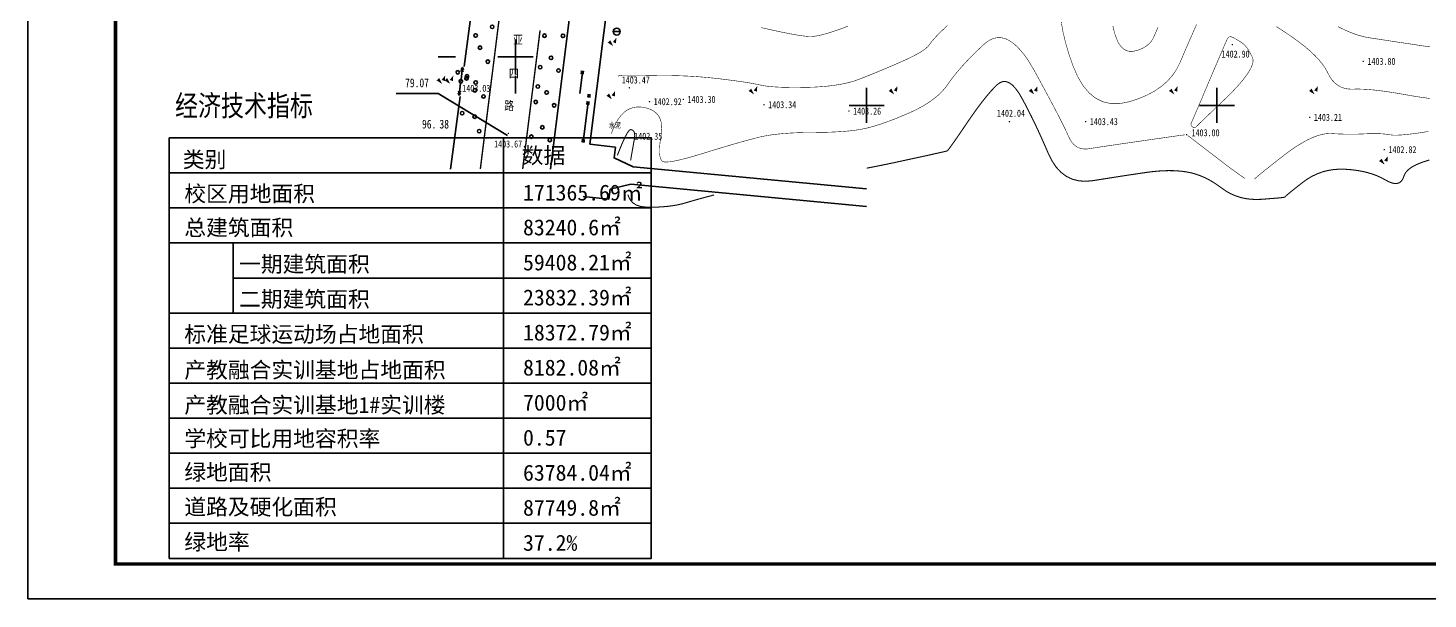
# Model space of a CAD drawing. Extents: x -2226 to 12369489, y -12501589 to 2275.
# Drawn here: x 5663292.6 to 5663692.3, y -6548248.2 to -6548085.3 of the extents above; entities that cross this region are included whole.
import ezdxf
from ezdxf.enums import TextEntityAlignment as Align

# ---------------------------------------------------------------- set-up
doc = ezdxf.new("R2010")
doc.units = 0
doc.header["$LTSCALE"] = 1000
doc.header["$MEASUREMENT"] = 0
doc.layers.get('0').update_dxf_attribs({"linetype": 'CONTINUOUS'})
for name, color, linetype in [('PUB_TEXT', 7, 'CONTINUOUS'), ('PUB_TITLE', 7, 'CONTINUOUS'), ('周边地形图', 8, 'CONTINUOUS')]:
    doc.layers.add(name, color=color, linetype=linetype)
doc.styles.add('_TEL_DIM', font='simhei.ttf', dxfattribs={"width": 0.8, "height": 3.5})
doc.styles.add('HZ', font='', dxfattribs={"width": 0.8})
doc.styles.add('宋体', font='')
doc.styles.get('HZ').set_extended_font_data('SimSun')
doc.styles.get('宋体').set_extended_font_data('SimSun')

# ---------------------------------------------------------------- blocks, each defined once
blk = doc.blocks.new('gc170')
at = {"linetype": 'Continuous'}
blk.add_circle((0, 0), 0.5, dxfattribs=at)
blk = doc.blocks.new('gc002')
at = {"const_width": 1}
blk.add_lwpolyline([(-0.5, 0), (0.5, 0)], dxfattribs=at)
blk = doc.blocks.new('GC042')
blk.add_line((-1, 0), (1, 0))
blk.add_circle((0, 0), 1)
blk = doc.blocks.new('GC200')
at = {"linetype": 'Continuous', "const_width": 0.2, "flags": 128}
blk.add_lwpolyline([(-0.1, 0, 1), (0.1, 0, 1)], format="xyb", close=True, dxfattribs=at)
blk = doc.blocks.new('gc090')
for points in [[(-1.02, 0.41, 1, 0, 0), (0.15, -0.9, 0, 0, 0)], [(1.07, 1.45, 0, 1, 0), (0.52, 0.05, 1, 1, 0)]]:
    blk.add_lwpolyline(points, format="xyseb")
blk = doc.blocks.new('gc013a')
at = {"linetype": 'Continuous'}
blk.add_line((0.5, 0), (4, 0), dxfattribs=at)
at = {"linetype": 'Continuous', "flags": 128}
for points in [[(2.77, 0.35), (3.38, 0), (2.77, -0.35)], [(3.39, 0.35), (4, 0), (3.39, -0.35)]]:
    blk.add_lwpolyline(points, dxfattribs=at)

msp = doc.modelspace()

# ---------------------------------------------------------------- linework, layer by layer
for p, q in [((5663317.59, -6547992), (5663317.59, -6548238.25)), ((5663428.34, -6548116.66), (5663428.34, -6548236.66)), ((5663332.92, -6548126.66), (5663470.54, -6548126.66)), ((5663332.92, -6548136.66), (5663470.54, -6548136.66)), ((5663332.92, -6548146.66), (5663470.54, -6548146.66)), ((5663351.12, -6548156.66), (5663470.54, -6548156.66)), ((5663332.92, -6548166.66), (5663470.54, -6548166.66)), ((5663332.92, -6548176.66), (5663470.54, -6548176.66)), ((5663332.92, -6548186.66), (5663470.54, -6548186.66)), ((5663332.92, -6548196.66), (5663470.54, -6548196.66)), ((5663332.92, -6548206.66), (5663470.54, -6548206.66)), ((5663332.92, -6548216.66), (5663470.54, -6548216.66)), ((5663332.92, -6548226.66), (5663470.54, -6548226.66)), ((5663332.92, -6548236.66), (5663470.54, -6548236.66)), ((5663332.92, -6548236.66), (5663470.54, -6548236.66)), ((5663317.59, -6548238.25), (5663480.98, -6548238.25))]:
    msp.add_line(p, q)
at = {"color": 0, "linetype": 'Continuous'}
msp.add_line((5663351.12, -6548146.66), (5663351.12, -6548166.66), dxfattribs=at)
msp.add_lwpolyline([(5663332.92, -6548116.66), (5663470.54, -6548116.66), (5663470.54, -6548236.66), (5663332.92, -6548236.66)], close=True)
at = {"layer": 'PUB_TITLE'}
msp.add_lwpolyline([(5663292.59, -6548248.25), (5664481.59, -6548248.25), (5664481.59, -6547407.25), (5663292.59, -6547407.25)], close=True, dxfattribs=at)
at = {"layer": 'PUB_TITLE', "const_width": 1}
msp.add_lwpolyline([(5663317.59, -6548238.25), (5664471.59, -6548238.25), (5664471.59, -6547417.25), (5663317.59, -6547417.25)], close=True, dxfattribs=at)
at = {"layer": '周边地形图'}
for p, q in [((5663431.77, -6548098.6), (5663431.77, -6548088.6)), ((5663409.66, -6548093.6), (5663414.66, -6548093.6)), ((5663426.77, -6548093.6), (5663436.77, -6548093.6)), ((5663431.77, -6548104), (5663431.77, -6548099)), ((5663409.66, -6548104), (5663397.66, -6548104)), ((5663409.66, -6548104), (5663429.46, -6548116)), ((5663532, -6548112.41), (5663532, -6548102.41)), ((5663632, -6548112.41), (5663632, -6548102.41)), ((5663527, -6548107.41), (5663537, -6548107.41)), ((5663627, -6548107.41), (5663637, -6548107.41))]:
    msp.add_line(p, q, dxfattribs=at)
at = {"layer": '周边地形图', "const_width": 0.15}
for points in [[(5663765.37, -6548065.71, 0.000002), (5663760.89, -6548069.25, 0.000366)], [(5663622.92, -6548115.82, 0.020099), (5663622.49, -6548115.85, 0.001362), (5663621.82, -6548115.93, 0.005503), (5663621.65, -6548115.95, 0.000005), (5663621.61, -6548115.96, -0.000238), (5663621.58, -6548115.96, -0.000033), (5663620.74, -6548116.08, -0.000059), (5663620.28, -6548116.15, -0.000027), (5663619.33, -6548116.29, -0.000035), (5663618.61, -6548116.39, -0.000019), (5663617.49, -6548116.55, -0.000024), (5663616.58, -6548116.68, -0.000013), (5663615.77, -6548116.8, -0.000007), (5663614.18, -6548117.02, -0.000041), (5663612.79, -6548117.22, 0.000019), (5663611.41, -6548117.42, 0.000085), (5663610.2, -6548117.59, 0.000063), (5663608.58, -6548117.83, 0.000177), (5663607.52, -6548117.98, 0.000124), (5663605.99, -6548118.2, 0.000166), (5663604.88, -6548118.36, 0.000149), (5663603.64, -6548118.54, 0.000207), (5663602.65, -6548118.69, 0.000183), (5663601.54, -6548118.85, 0.000265), (5663600.67, -6548118.98, 0.00023), (5663599.67, -6548119.13, 0.00035), (5663598.93, -6548119.24, 0.000297), (5663598.05, -6548119.37, 0.000485), (5663597.9, -6548119.4, 0.00006), (5663596.66, -6548119.59, 0.001802), (5663596.19, -6548119.66, -0.001282), (5663595.52, -6548119.77, -0.016232), (5663595.12, -6548119.82, -0.011371), (5663594.54, -6548119.86, -0.028339), (5663594.15, -6548119.85, -0.020955), (5663593.62, -6548119.79, -0.024308), (5663593.2, -6548119.71, -0.023689), (5663592.78, -6548119.58, -0.024937), (5663592.39, -6548119.42, -0.024949), (5663592.01, -6548119.21, -0.023612), (5663591.65, -6548118.97, -0.024251), (5663591.31, -6548118.7, -0.02084), (5663590.98, -6548118.37, -0.021942), (5663590.69, -6548118.03, -0.017544), (5663590.34, -6548117.55, -0.026176), (5663590.13, -6548117.2, -0.00711), (5663589.87, -6548116.69, -0.007928), (5663589.65, -6548116.23, -0.00459), (5663589.32, -6548115.51, 0.00688), (5663589.1, -6548115.02, 0.002201), (5663588.71, -6548114.2, 0.00264), (5663588.38, -6548113.51, 0.00145), (5663587.87, -6548112.5, 0.001779), (5663587.46, -6548111.68, 0.001081), (5663586.87, -6548110.52, 0.001277), (5663586.36, -6548109.54, 0.000834), (5663585.67, -6548108.23, 0.000961), (5663585.07, -6548107.09, 0.000662), (5663584.29, -6548105.62, 0.000748), (5663583.59, -6548104.32, 0.000537), (5663583.31, -6548103.8, 0.00011), (5663581.93, -6548101.25, 0.000934), (5663581.35, -6548100.19, 0.000427), (5663580.08, -6548097.86, 0.009449), (5663579.35, -6548096.58, 0.006159), (5663578.16, -6548094.64, 0.017634), (5663577.41, -6548093.55, 0.012446), (5663576.26, -6548092.06, 0.020747), (5663575.43, -6548091.13, 0.01777), (5663574.39, -6548090.12, 0.029564), (5663573.55, -6548089.46, 0.02646), (5663572.54, -6548088.82, 0.040062), (5663571.68, -6548088.43, 0.038264), (5663570.73, -6548088.16, 0.046384), (5663569.84, -6548088.07, 0.046189), (5663568.95, -6548088.15, 0.041582), (5663567.94, -6548088.41, 0.051568), (5663567.19, -6548088.77, 0.021151), (5663566.16, -6548089.46, 0.028861), (5663565.46, -6548090.03, 0.002111), (5663564.35, -6548091.07, 0.004226), (5663563.8, -6548091.59, 0.000712), (5663562.6, -6548092.77, 0.002521), (5663562.26, -6548093.11, 0.002949), (5663561.55, -6548093.82, 0.002794), (5663560.82, -6548094.58, 0.003292), (5663560.17, -6548095.27, 0.003112), (5663559.49, -6548096.01, 0.003693), (5663558.9, -6548096.67, 0.003482), (5663558.28, -6548097.39, 0.004164), (5663557.74, -6548098.03, 0.003916), (5663557.17, -6548098.72, 0.00472), (5663556.62, -6548099.42, 0.005777), (5663556.18, -6548100.01, 0.006853), (5663555.81, -6548100.52, -0.004798), (5663555.3, -6548101.25, -0.004454), (5663554.82, -6548101.9, -0.005167), (5663554.4, -6548102.45, -0.017383), (5663554.01, -6548102.91, -0.011081), (5663553.36, -6548103.6, -0.009808), (5663552.77, -6548104.18, -0.010223), (5663552.18, -6548104.71, -0.008925), (5663551.52, -6548105.26, -0.009341), (5663550.86, -6548105.77, -0.008077), (5663550.12, -6548106.3, -0.008478), (5663549.4, -6548106.78, -0.007288), (5663548.59, -6548107.29, -0.007663), (5663547.8, -6548107.75, -0.006566), (5663546.85, -6548108.27, -0.008113), (5663546.06, -6548108.67, -0.004713), (5663545.02, -6548109.17, -0.005929), (5663544.19, -6548109.55, -0.001917), (5663543.08, -6548110.03, -0.002659), (5663542.28, -6548110.36, -0.001487), (5663541.21, -6548110.8, -0.002119), (5663540.46, -6548111.11, -0.002511), (5663539.62, -6548111.44, -0.002368), (5663538.73, -6548111.78, -0.002831), (5663537.93, -6548112.07, -0.002661), (5663537.09, -6548112.37, -0.003212), (5663536.33, -6548112.63, -0.00301), (5663535.53, -6548112.9, -0.003672), (5663534.82, -6548113.12, -0.003427), (5663534.06, -6548113.35, -0.004229), (5663533.4, -6548113.54, -0.003812), (5663532.68, -6548113.73, -0.005031), (5663532.03, -6548113.89, -0.000213), (5663532, -6548113.9, -0.000213)], [(5663532, -6548113.9, -0.004804), (5663531.38, -6548114.04, -0.005865), (5663530.74, -6548114.17, -0.005495), (5663530.05, -6548114.29, -0.004694), (5663529.31, -6548114.41, -0.004785), (5663528.58, -6548114.51, -0.003629), (5663527.73, -6548114.62, -0.003973), (5663526.95, -6548114.7, -0.003077), (5663526.03, -6548114.78, -0.003346), (5663525.18, -6548114.85, -0.002638), (5663524.18, -6548114.92, -0.002852), (5663523.25, -6548114.97, -0.002285), (5663522.18, -6548115.02, -0.002457), (5663521.18, -6548115.06, -0.001997), (5663519.76, -6548115.1, -0.003531), (5663518.96, -6548115.11, -0.000633), (5663517.96, -6548115.12, 0.000461), (5663516.59, -6548115.13, 0.00024), (5663515.13, -6548115.15, 0.000376), (5663514.21, -6548115.16, 0.004423), (5663513.41, -6548115.17, 0.002455), (5663511.96, -6548115.22, 0.002943), (5663510.94, -6548115.27, 0.002764), (5663509.85, -6548115.33, 0.003347), (5663508.89, -6548115.4, 0.003132), (5663507.87, -6548115.48, 0.003833), (5663506.98, -6548115.57, 0.003574), (5663506.02, -6548115.67, 0.004425), (5663505.2, -6548115.78, 0.004109), (5663504.31, -6548115.9, 0.005152), (5663503.45, -6548116.04, 0.006101), (5663502.73, -6548116.18, 0.004714), (5663501.91, -6548116.35, 0.006115), (5663501.29, -6548116.5, 0.001634), (5663500.47, -6548116.7, 0.00214), (5663499.84, -6548116.86, 0.000731), (5663498.82, -6548117.13, 0.001358), (5663498.27, -6548117.28, 0.001061), (5663497.38, -6548117.52, 0.001151), (5663496.56, -6548117.74, 0.000916), (5663495.61, -6548118.01, 0.000987), (5663494.73, -6548118.26, 0.000798), (5663493.71, -6548118.56, 0.000856), (5663492.77, -6548118.83, 0.000702), (5663491.69, -6548119.15, 0.000749), (5663490.67, -6548119.46, 0.000622), (5663489.51, -6548119.81, 0.000684), (5663488.45, -6548120.13, 0.0009), (5663487.49, -6548120.43, -0.000622), (5663486.09, -6548120.86, -0.000753), (5663484.97, -6548121.2, -0.000716), (5663483.79, -6548121.56, -0.00297), (5663482.99, -6548121.8, -0.001897), (5663481.73, -6548122.16, -0.002776), (5663480.88, -6548122.39, -0.002403), (5663479.89, -6548122.65, -0.003712), (5663479.16, -6548122.83, -0.003132), (5663478.3, -6548123.04, -0.005199), (5663477.69, -6548123.17, -0.004233), (5663476.93, -6548123.32, -0.007754), (5663476.44, -6548123.41, -0.005987), (5663475.8, -6548123.5, -0.012618), (5663475.46, -6548123.53, -0.00781), (5663474.91, -6548123.57, -0.024429), (5663474.59, -6548123.57, -0.022022), (5663474.25, -6548123.54, -0.058253), (5663474.01, -6548123.48, -0.051903), (5663473.76, -6548123.35, -0.057854), (5663473.55, -6548123.18, -0.052278), (5663473.37, -6548122.95, -0.032558), (5663473.21, -6548122.64, -0.036095), (5663473.1, -6548122.34, -0.019271), (5663472.99, -6548121.9, -0.023211), (5663472.93, -6548121.52, -0.012492), (5663472.88, -6548120.95, -0.01527), (5663472.87, -6548120.49, -0.008758), (5663472.88, -6548119.81, -0.010526), (5663472.91, -6548119.25, -0.006461), (5663472.98, -6548118.46, -0.007583), (5663473.06, -6548117.79, -0.008481), (5663473.16, -6548117.1, 0.006033), (5663473.31, -6548116.13, 0.007121), (5663473.42, -6548115.3, 0.006934), (5663473.51, -6548114.45, 0.028711), (5663473.52, -6548113.86, 0.019049), (5663473.47, -6548112.96, 0.026262), (5663473.37, -6548112.33, 0.024502), (5663473.19, -6548111.66, 0.03073), (5663472.97, -6548111.1, 0.029712), (5663472.68, -6548110.55, 0.032226), (5663472.34, -6548110.06, 0.032239), (5663471.93, -6548109.62, 0.029604), (5663471.46, -6548109.22, 0.030645), (5663470.95, -6548108.89, 0.02436), (5663470.36, -6548108.58, 0.024236), (5663469.74, -6548108.34, 0.020818), (5663469.05, -6548108.13, 0.019309), (5663468.29, -6548107.97, 0.022741), (5663467.53, -6548107.88, 0.02307), (5663466.78, -6548107.85, 0.029217), (5663466.09, -6548107.91, 0.027761), (5663465.37, -6548108.04, 0.029325), (5663464.7, -6548108.25, 0.029432), (5663464.07, -6548108.53, 0.026974), (5663463.43, -6548108.9, 0.02794), (5663462.87, -6548109.33, 0.022664), (5663462.28, -6548109.87, 0.024214), (5663461.77, -6548110.43, 0.018106), (5663461.23, -6548111.14, 0.019829), (5663460.79, -6548111.83, 0.014247), (5663460.63, -6548112.11, 0.002922), (5663459.9, -6548113.53, 0.024168), (5663459.58, -6548114.27, 0.014323), (5663459.13, -6548115.54)], [(5663640.06, -6548128.26, -0.002888), (5663639.94, -6548128.18, -0.003074), (5663639.32, -6548127.78, -0.004236), (5663638.88, -6548127.48, -0.002148), (5663638.16, -6548126.97, -0.002717), (5663637.59, -6548126.57, -0.001564), (5663636.75, -6548125.96, -0.001885), (5663636.05, -6548125.45, -0.001184), (5663635.01, -6548124.67, -0.001697), (5663634.29, -6548124.12, -0.00061), (5663633.06, -6548123.19, -0.000951), (5663632.28, -6548122.59, -0.000015), (5663630.89, -6548121.52, -0.000035), (5663630.29, -6548121.06, 0.000001), (5663628.7, -6548119.84, 0.000017), (5663628.57, -6548119.74, -0.00003), (5663627.92, -6548119.24, -0.000025), (5663627.12, -6548118.62, -0.000046), (5663626.61, -6548118.23, -0.000034), (5663625.93, -6548117.7, -0.00008), (5663625.51, -6548117.38, -0.000068), (5663625.01, -6548117, -0.000283), (5663625, -6548116.98, 0.000002), (5663624.98, -6548116.97, 0.006701), (5663624.33, -6548116.48, 0.007102), (5663623.69, -6548116.03, 0.004762), (5663623.66, -6548116.01, 0.042885)], [(5663692.45, -6548114.84, -0.00126), (5663691.1, -6548115.05, -0.001756), (5663690.13, -6548115.2, -0.002498), (5663689.16, -6548115.34, -0.002189), (5663688.06, -6548115.49, -0.00326), (5663687.21, -6548115.59, -0.0028), (5663686.23, -6548115.7, -0.004424), (5663685.52, -6548115.77, -0.003694), (5663684.66, -6548115.84, -0.006319), (5663684.07, -6548115.87, -0.005068), (5663683.34, -6548115.9, -0.009673), (5663682.7, -6548115.9, -0.014276), (5663682.26, -6548115.89, -0.009339), (5663681.86, -6548115.85, -0.009156), (5663681.44, -6548115.8, -0.007691), (5663681.03, -6548115.73, 0.009965), (5663680.72, -6548115.68, 0.004142), (5663680.31, -6548115.63, 0.004713), (5663679.95, -6548115.59, 0.003954), (5663679.53, -6548115.55, 0.004189), (5663679.13, -6548115.52, 0.003537), (5663678.68, -6548115.5, 0.003739), (5663678.26, -6548115.48, 0.003178), (5663677.78, -6548115.47, 0.003353), (5663677.34, -6548115.46, 0.002868), (5663676.84, -6548115.45, 0.003019), (5663676.37, -6548115.46, 0.002598), (5663675.71, -6548115.47, 0.004817), (5663675.35, -6548115.48, 0.000276), (5663674.94, -6548115.5, 0.000169), (5663674.28, -6548115.53, 0.000275), (5663673.73, -6548115.55, -0.000581), (5663673.17, -6548115.58, -0.0037), (5663672.78, -6548115.59, -0.001971), (5663672.04, -6548115.61, -0.001843), (5663671.46, -6548115.62, -0.001884), (5663670.88, -6548115.63, -0.001763), (5663670.29, -6548115.63, -0.001803), (5663669.7, -6548115.62, -0.001688), (5663669.09, -6548115.62, -0.001725), (5663668.49, -6548115.61, -0.001617), (5663667.87, -6548115.59, -0.001652), (5663667.25, -6548115.57, -0.00155), (5663666.98, -6548115.56, -0.000429), (5663665.99, -6548115.52, -0.004581), (5663665.45, -6548115.49, 0.00337), (5663664.7, -6548115.45, 0.017865), (5663664.12, -6548115.44, 0.013482), (5663663.35, -6548115.48, 0.023171), (5663662.72, -6548115.56, 0.017343), (5663661.89, -6548115.73, 0.012984), (5663661.06, -6548115.96, 0.014251), (5663660.32, -6548116.2, 0.010572), (5663659.44, -6548116.55, 0.011646), (5663658.65, -6548116.89, 0.008672), (5663657.71, -6548117.35, 0.009546), (5663656.87, -6548117.8, 0.007185), (5663655.88, -6548118.38, 0.007884), (5663654.99, -6548118.93, 0.006017), (5663653.83, -6548119.69, 0.008123), (5663653, -6548120.27, 0.003542), (5663651.75, -6548121.19, 0.005118), (5663650.9, -6548121.84, 0.000446), (5663649.58, -6548122.87, 0.000853), (5663648.89, -6548123.41, 0.000189), (5663647.6, -6548124.43, 0.000533), (5663647.15, -6548124.78, 0.000887), (5663646.49, -6548125.31, 0.000718), (5663645.68, -6548125.95, 0.00133), (5663645.17, -6548126.37, 0.001007), (5663644.49, -6548126.92, 0.002206), (5663644.12, -6548127.22, 0.001453), (5663643.57, -6548127.69, 0.00431), (5663643.38, -6548127.85, 0.001792), (5663642.93, -6548128.25, 0.011526), (5663642.76, -6548128.41, 0.002533), (5663642.7, -6548128.46, 0.052415)]]:
    msp.add_lwpolyline(points, format="xyb", dxfattribs=at)
at = {"layer": '周边地形图', "flags": 128}
for points in [[(5663532, -6548029.48), (5663465.05, -6548022.32), (5663452.97, -6548118.49)], [(5663443.88, -6548108.83), (5663450.03, -6548059.3)], [(5663419.27, -6548079.74), (5663419.27, -6548079.74), (5663417.09, -6548096.33)], [(5663450.85, -6548098), (5663450.12, -6548104)], [(5663415.96, -6548104.85), (5663413.23, -6548125.58)], [(5663441.8, -6548125.58), (5663443.88, -6548108.83)], [(5663452.38, -6548107.23), (5663451.17, -6548117.02)], [(5663452.97, -6548118.49), (5663460.31, -6548119.37), (5663459.93, -6548122.4), (5663465.4, -6548124.94), (5663532, -6548131.2)], [(5663532, -6548136.24), (5663464.72, -6548129.93), (5663458.79, -6548131.32), (5663458.42, -6548134.16), (5663451.08, -6548133.39)]]:
    msp.add_lwpolyline(points, dxfattribs=at)
for points, const_width in [([(5663421.72, -6548125.58), (5663429.31, -6548065.06)], 0.4), ([(5663526.72, -6548084.79), (5663524.93, -6548085.47), (5663523.26, -6548086.07), (5663521.73, -6548086.57), (5663520.33, -6548086.98), (5663519.06, -6548087.31), (5663517.93, -6548087.55), (5663516.92, -6548087.7), (5663516.04, -6548087.76), (5663515.06, -6548087.72), (5663513.73, -6548087.57), (5663512.06, -6548087.32), (5663510.04, -6548086.95), (5663507.68, -6548086.48), (5663504.98, -6548085.91), (5663501.93, -6548085.22)], 0.15), ([(5663555.12, -6548084.57), (5663554.31, -6548085.33), (5663553.57, -6548086.03), (5663552.88, -6548086.71), (5663552.24, -6548087.35), (5663551.67, -6548087.96), (5663551.14, -6548088.54), (5663550.68, -6548089.09), (5663550.27, -6548089.62), (5663549.92, -6548090.11), (5663549.51, -6548090.6), (5663548.94, -6548091.13), (5663548.2, -6548091.68), (5663547.29, -6548092.27), (5663546.21, -6548092.88), (5663544.97, -6548093.53), (5663543.56, -6548094.21), (5663541.98, -6548094.92), (5663540.34, -6548095.64), (5663538.73, -6548096.33), (5663537.17, -6548096.99), (5663535.64, -6548097.63), (5663534.15, -6548098.25), (5663532.69, -6548098.84), (5663532, -6548099.12)], 0.15), ([(5663626.21, -6548084.29), (5663625.45, -6548086.01), (5663624.67, -6548087.77), (5663623.88, -6548089.58), (5663623.08, -6548091.43), (5663622.26, -6548093.34), (5663621.42, -6548095.29), (5663620.46, -6548097.19), (5663619.26, -6548098.95), (5663617.81, -6548100.56), (5663616.13, -6548102.01), (5663614.2, -6548103.32), (5663612.03, -6548104.49), (5663609.63, -6548105.5), (5663606.98, -6548106.37), (5663604.3, -6548106.9), (5663601.82, -6548106.91), (5663599.52, -6548106.4), (5663597.42, -6548105.37), (5663595.5, -6548103.83), (5663593.78, -6548101.76), (5663592.25, -6548099.17), (5663590.9, -6548096.06), (5663589.76, -6548092.76), (5663588.82, -6548089.58), (5663588.09, -6548086.53), (5663587.56, -6548083.6)], 0.15), ([(5663602.32, -6548084.76), (5663602.57, -6548085.89), (5663602.89, -6548087.03), (5663603.29, -6548088.2), (5663603.76, -6548089.29), (5663604.29, -6548090.19), (5663604.9, -6548090.92), (5663605.57, -6548091.46), (5663606.3, -6548091.82), (5663607.11, -6548092), (5663607.98, -6548091.99), (5663608.91, -6548091.81), (5663609.84, -6548091.5), (5663610.68, -6548091.15), (5663611.44, -6548090.74), (5663612.11, -6548090.28), (5663612.7, -6548089.77), (5663613.21, -6548089.21), (5663613.63, -6548088.6), (5663613.96, -6548087.93), (5663614.3, -6548087.16), (5663614.7, -6548086.23), (5663615.19, -6548085.14)], 0.15), ([(5663692.71, -6548105.42), (5663690.67, -6548105.15), (5663688.42, -6548104.8), (5663685.95, -6548104.37), (5663683.45, -6548103.94), (5663681.13, -6548103.57), (5663678.97, -6548103.27), (5663676.99, -6548103.04), (5663675.18, -6548102.87), (5663673.55, -6548102.77), (5663672.08, -6548102.74), (5663670.79, -6548102.77), (5663669.62, -6548102.75), (5663668.53, -6548102.57), (5663667.53, -6548102.24), (5663666.6, -6548101.74), (5663665.75, -6548101.08), (5663664.97, -6548100.26), (5663664.28, -6548099.28), (5663663.67, -6548098.14), (5663663, -6548096.9), (5663662.14, -6548095.65), (5663661.1, -6548094.36), (5663659.86, -6548093.06), (5663658.44, -6548091.73), (5663656.83, -6548090.38), (5663655.02, -6548089), (5663653.03, -6548087.6), (5663650.97, -6548086.22), (5663648.94, -6548084.9)], 0.15), ([(5663692.98, -6548090.73), (5663690.75, -6548090.42), (5663688.52, -6548090.08), (5663686.39, -6548089.76), (5663684.34, -6548089.45), (5663682.38, -6548089.16), (5663680.5, -6548088.87), (5663678.71, -6548088.6), (5663677.02, -6548088.34), (5663675.4, -6548088.1), (5663673.8, -6548087.78), (5663672.11, -6548087.3), (5663670.34, -6548086.67), (5663668.5, -6548085.89), (5663666.58, -6548084.94)], 0.15), ([(5663435.92, -6548108.83), (5663438.78, -6548086.02)], 0.4), ([(5663532, -6548099.12), (5663531.27, -6548099.41), (5663529.89, -6548099.95), (5663528.47, -6548100.45), (5663526.91, -6548100.89), (5663525.22, -6548101.27), (5663523.4, -6548101.59), (5663521.45, -6548101.85), (5663519.37, -6548102.05), (5663517.16, -6548102.19), (5663514.82, -6548102.26), (5663512.51, -6548102.29), (5663510.39, -6548102.29), (5663508.46, -6548102.26), (5663506.72, -6548102.19), (5663505.17, -6548102.09), (5663503.82, -6548101.96), (5663502.65, -6548101.8), (5663501.68, -6548101.61), (5663500.72, -6548101.4), (5663499.6, -6548101.18), (5663498.31, -6548100.96), (5663496.85, -6548100.73), (5663495.23, -6548100.49), (5663493.44, -6548100.25), (5663491.49, -6548100), (5663489.37, -6548099.74), (5663487.17, -6548099.51), (5663484.94, -6548099.31), (5663482.71, -6548099.14), (5663480.45, -6548099.02), (5663478.19, -6548098.94), (5663475.9, -6548098.89), (5663473.61, -6548098.88), (5663471.3, -6548098.91), (5663469.12, -6548098.95), (5663467.22, -6548098.98), (5663465.6, -6548099), (5663464.27, -6548099), (5663463.21, -6548098.99), (5663462.44, -6548098.97), (5663461.94, -6548098.93), (5663461.73, -6548098.88), (5663461.66, -6548098.83), (5663461.58, -6548098.81), (5663461.5, -6548098.81), (5663461.41, -6548098.84), (5663461.32, -6548098.9), (5663461.23, -6548098.97), (5663461.13, -6548099.07), (5663461.03, -6548099.2)], 0.15), ([(5663433.81, -6548125.58), (5663435.92, -6548108.83)], 0.4)]:
    msp.add_lwpolyline(points, dxfattribs=dict(at, const_width=const_width))
at = {"layer": '周边地形图', "const_width": 0.15}
msp.add_lwpolyline([(5663626.13, -6548113.47, 0.000966), (5663626.18, -6548113.42, -0.002401), (5663626.2, -6548113.4, -0.000768), (5663626.99, -6548112.62, -0.001028), (5663627.58, -6548112.05, -0.000556), (5663628.52, -6548111.14, -0.000686), (5663629.29, -6548110.4, -0.000413), (5663629.87, -6548109.84, -0.000169), (5663631.3, -6548108.47, -0.001062), (5663632.23, -6548107.59, 0.000705), (5663633.63, -6548106.25, 0.003316), (5663634.6, -6548105.32, 0.002341), (5663635.94, -6548103.99, 0.007139), (5663636.75, -6548103.16, 0.004884), (5663637.9, -6548101.93, 0.007599), (5663638.64, -6548101.08, 0.006425), (5663639.5, -6548100.06, 0.010652), (5663640.07, -6548099.32, 0.008788), (5663640.74, -6548098.39, 0.015694), (5663641.16, -6548097.75, 0.012708), (5663641.62, -6548096.92, 0.024351), (5663641.89, -6548096.36, 0.020118), (5663642.15, -6548095.65, 0.038734), (5663642.29, -6548095.06, 0.049417), (5663642.32, -6548094.58, 0.042458), (5663642.26, -6548094.07, 0.05632), (5663642.14, -6548093.7, 0.005345), (5663641.92, -6548093.26, 0.007988), (5663641.77, -6548092.96, 0.001319), (5663641.49, -6548092.43, 0.004787), (5663641.41, -6548092.29, 0.006078), (5663641.24, -6548091.99, 0.005597), (5663641.05, -6548091.68, 0.0072), (5663640.88, -6548091.42, 0.006604), (5663640.69, -6548091.14, 0.008601), (5663640.52, -6548090.91, 0.007864), (5663640.33, -6548090.66, 0.010348), (5663640.16, -6548090.46, 0.009447), (5663639.97, -6548090.25, 0.0125), (5663639.78, -6548090.06, 0.015669), (5663639.61, -6548089.91, 0.01083), (5663639.41, -6548089.75, 0.015036), (5663639.26, -6548089.64, 0.001621), (5663639.04, -6548089.49, 0.002549), (5663638.9, -6548089.4, 0.000477), (5663638.64, -6548089.23, 0.001532), (5663638.56, -6548089.17, 0.00167), (5663638.39, -6548089.07, 0.001622), (5663638.22, -6548088.96, 0.001771), (5663638.06, -6548088.86, 0.001719), (5663637.89, -6548088.76, 0.001881), (5663637.73, -6548088.66, 0.001825), (5663637.56, -6548088.56, 0.002), (5663637.41, -6548088.47, 0.001939), (5663637.24, -6548088.38, 0.00213), (5663637.16, -6548088.33, 0.00086), (5663636.93, -6548088.21, 0.003476), (5663636.82, -6548088.15, 0.001972), (5663636.63, -6548088.05, 0.015031), (5663636.51, -6548087.99, 0.010633), (5663636.34, -6548087.92, 0.025349), (5663636.23, -6548087.88, 0.019276), (5663636.07, -6548087.84, 0.027117), (5663635.95, -6548087.82, 0.02522), (5663635.83, -6548087.82, 0.032125), (5663635.72, -6548087.83, 0.031043), (5663635.6, -6548087.85, 0.033803), (5663635.5, -6548087.89, 0.033836), (5663635.4, -6548087.94, 0.03076), (5663635.31, -6548088, 0.031901), (5663635.22, -6548088.07, 0.024859), (5663635.13, -6548088.18, 0.031866), (5663635.06, -6548088.27, 0.01389), (5663634.98, -6548088.41, 0.020269), (5663634.93, -6548088.51, 0.001531), (5663634.82, -6548088.76, 0.001809), (5663634.73, -6548088.97, 0.00011), (5663634.42, -6548089.67, 0.000568), (5663634.37, -6548089.8, 0.000166), (5663634.04, -6548090.55, 0.000271), (5663633.85, -6548091.01, 0.000116), (5663633.46, -6548091.92, 0.000158), (5663633.17, -6548092.59, 0.000082), (5663632.7, -6548093.68, 0.000103), (5663632.33, -6548094.54, 0.00006), (5663631.79, -6548095.81, 0.000072), (5663631.34, -6548096.87, 0.000046), (5663630.62, -6548098.56, 0.000076), (5663630.19, -6548099.57, 0.000025), (5663629.53, -6548101.11, -0.000014), (5663628.88, -6548102.65, -0.00001), (5663628.15, -6548104.37, -0.000013), (5663627.58, -6548105.71, -0.00012), (5663627.17, -6548106.67, -0.000068), (5663626.45, -6548108.36, -0.000113), (5663626.02, -6548109.36, -0.000092), (5663625.49, -6548110.6, -0.00017), (5663625.45, -6548110.69, -0.000008), (5663624.7, -6548112.44, -0.000579), (5663624.68, -6548112.49, 0.000255), (5663624.63, -6548112.61, 0.152392), (5663624.59, -6548112.95, 0.12158), (5663624.78, -6548113.34, 0.081436), (5663625.01, -6548113.54, 0.083345), (5663625.29, -6548113.66, 0.04203), (5663625.57, -6548113.7, 0.082109), (5663625.72, -6548113.69, 0.054666), (5663625.97, -6548113.58, 0.075019)], format="xyb", close=True, dxfattribs=at)
at = {"layer": '周边地形图'}
for points, const_width in [([(5663409.66, -6548100.35), (5663410.29, -6548100.54)], 0.15), ([(5663692.67, -6548122.99), (5663690.67, -6548123.61), (5663688.99, -6548124.29), (5663687.62, -6548125.03), (5663686.57, -6548125.81), (5663685.83, -6548126.66), (5663685.41, -6548127.55), (5663685.1, -6548128.38), (5663684.68, -6548129), (5663684.16, -6548129.44), (5663683.54, -6548129.67), (5663682.82, -6548129.71), (5663681.99, -6548129.55), (5663681.07, -6548129.2), (5663680.04, -6548128.65), (5663678.92, -6548128.03), (5663677.71, -6548127.49), (5663676.43, -6548127.01), (5663675.06, -6548126.6), (5663673.61, -6548126.25), (5663672.08, -6548125.98), (5663670.47, -6548125.77), (5663668.78, -6548125.64), (5663667.07, -6548125.6), (5663665.41, -6548125.71), (5663663.81, -6548125.96), (5663662.26, -6548126.35), (5663660.76, -6548126.89), (5663659.31, -6548127.56), (5663657.92, -6548128.37), (5663656.57, -6548129.33), (5663655.34, -6548130.29), (5663654.28, -6548131.13), (5663653.38, -6548131.85), (5663652.65, -6548132.44), (5663652.09, -6548132.91), (5663651.69, -6548133.25), (5663651.46, -6548133.47), (5663651.4, -6548133.57), (5663651.32, -6548133.61), (5663651.03, -6548133.66), (5663650.53, -6548133.72), (5663649.81, -6548133.8), (5663648.88, -6548133.88), (5663647.74, -6548133.97), (5663646.39, -6548134.08), (5663644.83, -6548134.2), (5663643.19, -6548134.25), (5663641.61, -6548134.18), (5663640.09, -6548133.98), (5663638.63, -6548133.64), (5663637.23, -6548133.18), (5663635.88, -6548132.58), (5663634.6, -6548131.86), (5663633.37, -6548131), (5663632.17, -6548130.13), (5663630.97, -6548129.34), (5663629.76, -6548128.64), (5663628.54, -6548128.02), (5663627.32, -6548127.5), (5663626.09, -6548127.06), (5663624.86, -6548126.71), (5663623.62, -6548126.44), (5663622.35, -6548126.25), (5663621.03, -6548126.12), (5663619.67, -6548126.04), (5663618.25, -6548126.02), (5663616.79, -6548126.06), (5663615.28, -6548126.15), (5663613.72, -6548126.3), (5663612.11, -6548126.5), (5663610.44, -6548126.74), (5663608.7, -6548127), (5663606.88, -6548127.27), (5663604.99, -6548127.56), (5663603.03, -6548127.87), (5663600.99, -6548128.19), (5663598.88, -6548128.52), (5663596.7, -6548128.87), (5663594.55, -6548129.07), (5663592.56, -6548128.93), (5663590.73, -6548128.47), (5663589.05, -6548127.67), (5663587.53, -6548126.54), (5663586.17, -6548125.08), (5663584.96, -6548123.29), (5663583.9, -6548121.17), (5663582.93, -6548118.93), (5663581.96, -6548116.75), (5663581, -6548114.65), (5663580.05, -6548112.62), (5663579.1, -6548110.67), (5663578.15, -6548108.79), (5663577.22, -6548106.99), (5663576.28, -6548105.25), (5663575.36, -6548103.71), (5663574.45, -6548102.48), (5663573.56, -6548101.55), (5663572.67, -6548100.93), (5663571.81, -6548100.61), (5663570.95, -6548100.6), (5663570.11, -6548100.9), (5663569.28, -6548101.51), (5663568.43, -6548102.34), (5663567.52, -6548103.32), (5663566.54, -6548104.46), (5663565.49, -6548105.75), (5663564.38, -6548107.18), (5663563.21, -6548108.77), (5663561.97, -6548110.51), (5663560.67, -6548112.4), (5663559.42, -6548114.24), (5663558.32, -6548115.84), (5663557.38, -6548117.21), (5663556.59, -6548118.33), (5663555.96, -6548119.21), (5663555.49, -6548119.85), (5663555.17, -6548120.24), (5663555.01, -6548120.4), (5663554.7, -6548120.48), (5663553.95, -6548120.66), (5663552.74, -6548120.93), (5663551.09, -6548121.3), (5663548.98, -6548121.77), (5663546.42, -6548122.32), (5663543.42, -6548122.97), (5663539.97, -6548123.72), (5663536.42, -6548124.47), (5663533.14, -6548125.11), (5663532, -6548125.32)], 0.3), ([(5663464.63, -6548123.11), (5663464.77, -6548122.29), (5663465.02, -6548120.84), (5663465.25, -6548119.57), (5663465.43, -6548118.5), (5663465.59, -6548117.62), (5663465.71, -6548116.93), (5663465.78, -6548116.36), (5663465.8, -6548115.87), (5663465.76, -6548115.44), (5663465.66, -6548115.07), (5663465.5, -6548114.78), (5663465.28, -6548114.55), (5663465.01, -6548114.39), (5663464.67, -6548114.29), (5663464.24, -6548114.51), (5663463.66, -6548115.3), (5663462.95, -6548116.65), (5663462.09, -6548118.56), (5663461.09, -6548121.04), (5663460.85, -6548121.67)], 0.3), ([(5663488.47, -6548132.96), (5663487.71, -6548133.16), (5663485.54, -6548133.73), (5663483.65, -6548134.25), (5663482.03, -6548134.71), (5663480.7, -6548135.11), (5663479.47, -6548135.46), (5663478.18, -6548135.76), (5663476.83, -6548136), (5663475.41, -6548136.19), (5663473.93, -6548136.33), (5663472.39, -6548136.42), (5663470.79, -6548136.46), (5663469.12, -6548136.44), (5663467.56, -6548136.27), (5663466.25, -6548135.84), (5663465.19, -6548135.15), (5663464.4, -6548134.2), (5663463.87, -6548132.99), (5663463.84, -6548132.85)], 0.3)]:
    msp.add_lwpolyline(points, dxfattribs=dict(at, const_width=const_width))

# ---------------------------------------------------------------- block references
at = {"layer": '周边地形图', "color": 8, "zscale": 0.001}
for name, p, rotation in [('gc170', (5663425.12, -6548085.01), 262.8794399010142), ('gc170', (5663420.39, -6548087.45), 262.8779093367025), ('gc170', (5663440.03, -6548087.53), 82.85114376044685), ('gc170', (5663445.31, -6548087.54), 82.79849782493227), ('gc170', (5663421.64, -6548090.96), 82.90967467040377), ('gc170', (5663441.91, -6548093.83), 262.8320718001634), ('gc170', (5663415.28, -6548097.96), 262.8779093367025), ('gc013a', (5663416.15, -6548100.54), 82.90799063372475), ('gc170', (5663423.88, -6548094.93), 262.8794399010142), ('gc170', (5663438.79, -6548096.5), 82.85114376044685), ('gc170', (5663444.05, -6548097.46), 82.79849782493227), ('gc002', (5663450.85, -6548098), 82.94140048850467), ('gc013a', (5663416.15, -6548100.54), 262.643423404407), ('gc170', (5663417.76, -6548099.7), 262.8779093367025), ('gc170', (5663417.93, -6548099.14), 82.90967467040377), ('gc170', (5663420.4, -6548100.88), 82.90967467040377), ('gc170', (5663438.16, -6548102.01), 262.8320718001634), ('gc170', (5663420.16, -6548103.12), 262.8794399010142), ('gc170', (5663422.64, -6548104.85), 262.8794399010142), ('gc170', (5663440.66, -6548103.75), 262.8320718001634), ('gc002', (5663452.74, -6548104.69), 263.2487451394103), ('gc170', (5663416.52, -6548109.62), 262.8779093367025), ('gc170', (5663437.55, -6548106.42), 82.85114376044685), ('gc170', (5663442.8, -6548107.38), 82.79849782493227), ('gc002', (5663452.44, -6548106.73), 262.9652244765487), ('gc170', (5663420.13, -6548110.64), 82.90967467040377), ('gc170', (5663439.41, -6548113.67), 262.8320718001634), ('gc170', (5663421.4, -6548114.78), 262.8794399010142), ('gc170', (5663436.3, -6548116.35), 82.85114376044685), ('gc170', (5663441.55, -6548117.3), 82.79849782493227), ('gc002', (5663451.11, -6548117.52), 82.9652244765487)]:
    msp.add_blockref(name, p, dxfattribs=dict(at, rotation=rotation))
for name, p in [('GC042', (5663460.67, -6548086.36)), ('gc090', (5663459.48, -6548089.57)), ('GC200', (5663460.67, -6548086.36)), ('GC200', (5663636.42, -6548090.06)), ('GC200', (5663673.79, -6548094.84)), ('gc090', (5663410.63, -6548100.35)), ('gc090', (5663412.92, -6548100.37)), ('gc170', (5663416.15, -6548100.54)), ('GC200', (5663416.15, -6548100.54)), ('gc090', (5663499.71, -6548103.37)), ('gc090', (5663539.71, -6548103.37)), ('gc090', (5663579.71, -6548103.37)), ('gc090', (5663619.71, -6548103.37)), ('gc090', (5663659.71, -6548103.37)), ('gc090', (5663459.13, -6548104.76)), ('GC200', (5663464.24, -6548102.39)), ('GC200', (5663479.68, -6548105.71)), ('GC200', (5663470.02, -6548106.34)), ('GC200', (5663502.71, -6548107.21)), ('GC200', (5663526.95, -6548109.04)), ('GC200', (5663572.79, -6548112.04)), ('GC200', (5663594.53, -6548112.03)), ('GC200', (5663658.5, -6548110.82)), ('GC200', (5663429.74, -6548115.4)), ('GC200', (5663623.35, -6548115.75)), ('gc090', (5663679.71, -6548123.37)), ('GC200', (5663679.78, -6548120.03))]:
    msp.add_blockref(name, p, dxfattribs=at)

# ---------------------------------------------------------------- texts
at = {"layer": 'PUB_TEXT', "style": '_TEL_DIM', "width": 0.8}
msp.add_text('经济技术指标', height=6.008, dxfattribs=at).set_placement((5663334.58, -6548110.47))
at = {"layer": 'PUB_TEXT', "style": '宋体'}
for s, p in [('类别', (5663336.79, -6548125.13)), ('数据', (5663433.52, -6548123.97)), ('171365.69㎡', (5663433.92, -6548134.56)), ('校区用地面积', (5663337.22, -6548134.88)), ('总建筑面积', (5663337.22, -6548144.55)), ('83240.6㎡', (5663433.92, -6548144.49)), ('59408.21㎡', (5663433.92, -6548154.49)), ('一期建筑面积', (5663352.84, -6548154.96)), ('二期建筑面积', (5663352.84, -6548164.96)), ('23832.39㎡', (5663433.92, -6548164.49)), ('18372.79㎡', (5663433.92, -6548174.49)), ('标准足球运动场占地面积', (5663337.22, -6548174.96)), ('产教融合实训基地占地面积', (5663337.22, -6548185.16)), ('8182.08㎡', (5663433.92, -6548184.49)), ('7000㎡', (5663433.92, -6548194.49)), ('产教融合实训基地1#实训楼', (5663337.22, -6548195.16)), ('学校可比用地容积率', (5663337.22, -6548204.75)), ('0.57', (5663433.92, -6548204.49)), ('绿地面积', (5663337.22, -6548214.34)), ('63784.04㎡', (5663433.92, -6548214.49)), ('道路及硬化面积', (5663337.22, -6548224.24)), ('87749.8㎡', (5663433.92, -6548224.49)), ('绿地率', (5663337.22, -6548234.24)), ('37.2%%%', (5663433.92, -6548234.49))]:
    msp.add_text(s, height=4.557, dxfattribs=at).set_placement(p)
at = {"layer": '周边地形图', "style": 'HZ', "width": 0.8}
for s, height, p in [('亚', 2.5, (5663432.47, -6548088.61)), ('四', 2.5, (5663431.3, -6548098.32)), ('79.07', 2.5, (5663403.66, -6548101)), ('路', 2.5, (5663429.98, -6548107.43)), ('水泥', 1.5, (5663460.15, -6548113.05))]:
    msp.add_text(s, height=height, dxfattribs=at).set_placement(p, align=Align.MIDDLE)
for s, height, p in [('1402.90', 2, (5663633.35, -6548092.76)), ('1403.80', 2, (5663674.99, -6548094.84)), ('1403.03', 2, (5663416.58, -6548102.52)), ('1403.47', 2, (5663462.1, -6548100.16)), ('1402.92', 2, (5663471.22, -6548106.34)), ('1403.30', 2, (5663480.88, -6548105.71)), ('1403.34', 2, (5663503.91, -6548107.21)), ('1403.26', 2, (5663528.15, -6548109.04)), ('1403.26', 2, (5663528.15, -6548109.04)), ('1402.04', 2, (5663569.22, -6548109.63)), ('38', 2.5, (5663410.06, -6548112.75)), ('1403.43', 2, (5663595.73, -6548112.03)), ('1403.21', 2, (5663659.7, -6548110.82)), ('1403.67', 2, (5663425.66, -6548118.42)), ('1402.35', 2, (5663465.67, -6548116.2)), ('1403.00', 2, (5663624.78, -6548115.21)), ('1402.82', 2, (5663680.98, -6548120.03))]:
    msp.add_text(s, height=height, dxfattribs=at).set_placement(p, align=Align.MIDDLE_LEFT)
msp.add_text('96.', height=2.5, dxfattribs=at).set_placement((5663409.16, -6548112.75), align=Align.MIDDLE_RIGHT)

doc.saveas('drawing.dxf')
